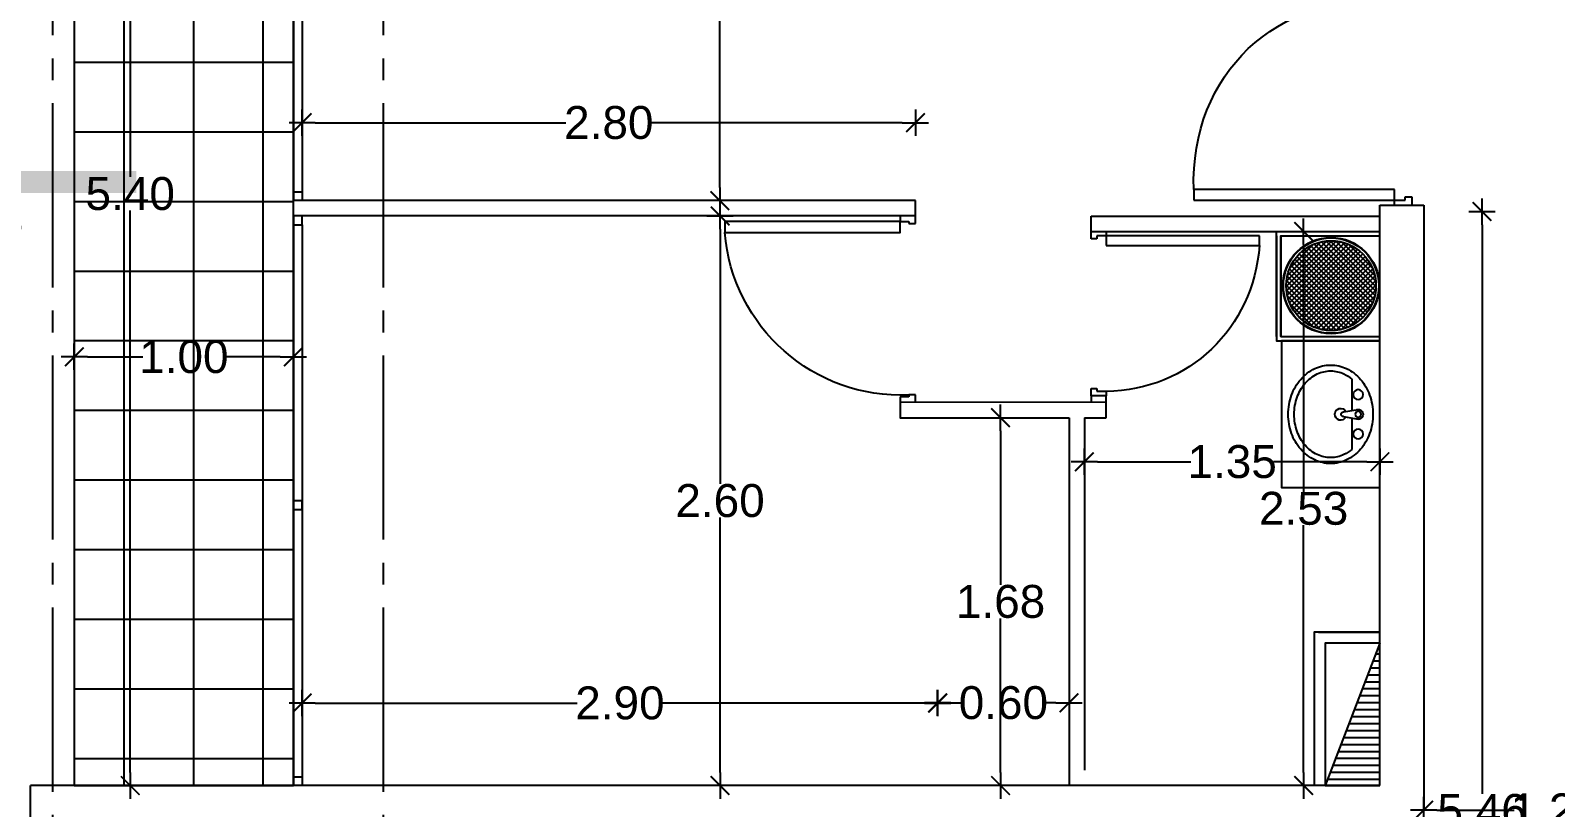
# Model space of a CAD drawing. Header units: millimetres. Extents: x 1217 to 2428, y 234 to 644.
# Drawn here: x 2352.88 to 2359.84, y 538.93 to 542.47 of the extents above; entities that cross this region are included whole.
import ezdxf

# ---------------------------------------------------------------- set-up
doc = ezdxf.new("R2010")
doc.units = ezdxf.units.MM
doc.linetypes.add('ACAD_ISO04W100', pattern=[30, 24, -3, 0, -3])
doc.linetypes.add('DASHDOTX2', pattern=[0.84, 0.4, -0.2, 0.04, -0.2])
doc.layers.get('0').update_dxf_attribs({"lineweight": 5})
for name, color, linetype in [('0.1', 251, 'Continuous'), ('0.2', 2, 'Continuous'), ('0.3', 6, 'Continuous'), ('CORTES', 30, 'Continuous'), ('COTAS', 252, 'Continuous'), ('COTAS INTERIORES', 3, 'Continuous'), ('EJES', 8, 'Continuous'), ('MUROS', 7, 'Continuous'), ('PUERTAS', 2, 'Continuous'), ('SHAFT', 3, 'Continuous')]:
    doc.layers.add(name, color=color, linetype=linetype)
doc.styles.add('INTERARQ', font='arial.ttf')
doc.dimstyles.new('ESCALA_1-50', dxfattribs={"dimtxt": 0.15, "dimasz": 0.06, "dimexe": 0.18, "dimexo": 0.0625, "dimgap": 0, "dimtad": 0, "dimtih": 1, "dimtoh": 1, "dimzin": 0, "dimdsep": 46, "dimtxsty": 'INTERARQ', "dimblk": 'DIMTICK', "dimcen": 0, "dimse1": 1, "dimse2": 1, "dimclrd": 256, "dimclre": 1, "dimclrt": 2, "dimadec": 0, "dimazin": 0, "dimtfac": 4.5, "dimtofl": 0, "dimtmove": 2, "dimatfit": 3, "dimldrblk": 'DIMTICK', "dimfxl": 1, "dimtolj": 1, "dimtzin": 0, "dimarcsym": 0})

# ---------------------------------------------------------------- blocks, each defined once
blk = doc.blocks.new('FGFGFGFG')
at = {"layer": 'PUERTAS'}
for p, q in [((381629.7039, 7752655.4584), (381629.6607, 7752655.4584)), ((381629.6607, 7752655.4584), (381629.6608, 7752654.6488)), ((381629.704, 7752654.638), (381629.7039, 7752655.4584)), ((381629.6608, 7752654.6488), (381629.6608, 7752654.5949)), ((381630.4704, 7752654.5949), (381630.4704, 7752654.6488)), ((381629.6406, 7752654.638), (381629.6608, 7752654.638)), ((381629.6608, 7752654.638), (381629.704, 7752654.638)), ((381629.6608, 7752654.5949), (381629.6742, 7752654.5949)), ((381629.6742, 7752654.5949), (381629.6742, 7752654.568)), ((381630.4569, 7752654.5949), (381630.4704, 7752654.5949)), ((381630.4569, 7752654.568), (381630.4569, 7752654.5949)), ((381630.4906, 7752654.638), (381630.4704, 7752654.638)), ((381629.6742, 7752654.568), (381629.6406, 7752654.568)), ((381630.4906, 7752654.568), (381630.4569, 7752654.568))]:
    blk.add_line(p, q, dxfattribs=at)
at = {"layer": 'PUERTAS', "extrusion": (0, 0, -1)}
blk.add_ellipse((381629.5735, 7752654.5673), major_axis=(0.7057, 0.6681), ratio=0.836444, start_param=-0.755704, end_param=0.755704, dxfattribs=at)
blk = doc.blocks.new('P80')
at = {"layer": 'PUERTAS'}
for p, q in [((-0.07, 0.825), (-0.07, 0.85)), ((0, 0.85), (0, 0.8162)), ((-0.03, 0.825), (-0.07, 0.825)), ((-0.03, 0.8162), (-0.03, 0.825)), ((0, 0.8162), (-0.03, 0.8162)), ((-0.07, 0.025), (-0.03, 0.025)), ((-0.07, 0), (-0.07, 0.025)), ((-0.03, 0.0338), (0, 0.0338)), ((-0.03, 0.025), (-0.03, 0.0338)), ((0, 0.0338), (0, 0))]:
    blk.add_line(p, q, dxfattribs=at)
blk.add_lwpolyline([(-0.87, 0.075), (-0.07, 0.075), (-0.07, 0.025), (-0.87, 0.025)], close=True, dxfattribs=at)
blk.add_arc((-0.0663, 0.0108), 0.8063, 87.41929, 175.43291, dxfattribs=at)
blk = doc.blocks.new('Van1-pla')
at = {"color": 8}
for p, q in [((-2.16, 42.32), (-18.03, 42.32)), ((-1.41, 37.99), (-2.71, 45.49)), ((0.99, 37.99), (2.29, 45.49)), ((17.6, 42.32), (1.74, 42.32))]:
    blk.add_line(p, q, dxfattribs=at)
blk.add_lwpolyline([(-25.21, 31.5, 0.112687), (-23.37, 23.44, 0.103282), (-17.89, 16.3, 0.092276), (-9.94, 11.68, 0.085761), (-0.21, 10, 0.085761), (9.52, 11.68, 0.092276), (17.47, 16.3, 0.103282), (22.95, 23.44, 0.112687), (24.79, 31.5, 0.112687), (22.95, 39.56, 0.103282), (17.47, 46.7, 0.092276), (9.52, 51.32, 0.085761), (-0.21, 53, 0.085761), (-9.94, 51.32, 0.092276), (-17.89, 46.7, 0.103282), (-23.37, 39.56, 0.112687)], format="xyb", close=True, dxfattribs=at)
for points in [[(-18.03, 42.32, 0.063934), (-20.67, 38.26, 0.112687), (-22.21, 31.5, 0.112687)], [(-22.21, 31.5, 0.112687), (-20.67, 24.74, 0.103282), (-15.93, 18.57, 0.092276), (-8.94, 14.51, 0.085761), (-0.21, 13, 0.085761), (8.51, 14.51, 0.092276), (15.51, 18.57, 0.103282), (20.25, 24.74, 0.112687), (21.79, 31.5, 0.112687), (20.25, 38.26, 0.063934), (17.6, 42.32, 0.092276)]]:
    blk.add_lwpolyline(points, format="xyb", dxfattribs=at)
for centre, radius in [((-10.21, 45.49), 2.5), ((-0.21, 45.49), 1.5), ((9.79, 45.49), 2.5)]:
    blk.add_circle(centre, radius, dxfattribs=at)
for centre, radius, start, end in [((-0.21, 45.49), 2.5, 340.33287, 199.66713), ((-0.21, 36.6), 3, 118.18244, 61.81756), ((-0.21, 37.99), 1.2, 180, 0)]:
    blk.add_arc(centre, radius, start, end, dxfattribs=at)
blk = doc.blocks.new('DFDFDFDFDDFGGG')
at = {"layer": 'PUERTAS'}
for p, q in [((381629.6763, 7752659.5205), (381629.6427, 7752659.5205)), ((381629.6629, 7752659.4936), (381629.6763, 7752659.4936)), ((381629.6629, 7752659.4505), (381629.6629, 7752659.4936)), ((381629.6763, 7752659.4936), (381629.6763, 7752659.5205)), ((381630.359, 7752659.5205), (381630.359, 7752659.4936)), ((381630.3927, 7752659.5205), (381630.359, 7752659.5205)), ((381630.359, 7752659.4936), (381630.3725, 7752659.4936)), ((381630.3725, 7752659.4936), (381630.3725, 7752659.4505)), ((381629.6427, 7752659.4505), (381629.6629, 7752659.4505)), ((381629.6628, 7752658.7508), (381629.6629, 7752659.4505)), ((381629.6629, 7752659.4505), (381629.7061, 7752659.4505)), ((381629.7061, 7752659.4505), (381629.706, 7752658.7508)), ((381630.3725, 7752659.4505), (381630.3927, 7752659.4505)), ((381629.706, 7752658.7508), (381629.6628, 7752658.7508))]:
    blk.add_line(p, q, dxfattribs=at)
blk.add_ellipse((381629.5787, 7752659.5294), major_axis=(-0.6336, 0.5233), ratio=0.91419, start_param=2.378631, end_param=3.775075, dxfattribs=at)
blk = doc.blocks.new('DIMTICK')
at = {"color": 1}
for p, q in [((-1, 0), (1, 0)), ((0, 1), (0, -1))]:
    blk.add_line(p, q, dxfattribs=at)
at = {"color": 3, "const_width": 0.141}
blk.add_lwpolyline([(0.71, 0.71), (-0.71, -0.71)], dxfattribs=at)
blk = doc.blocks.new('*D704')
at = {"layer": 'COTAS INTERIORES', "lineweight": -2, "ltscale": 3, "transparency": 16777216}
for p, q in [((2359.2975, 538.9161), (2359.6509, 538.9161)), ((2360.3794, 538.9161), (2360.0259, 538.9161))]:
    blk.add_line(p, q, dxfattribs=at)
at = {"layer": 'DEFPOINTS', "color": 0, "ltscale": 3, "transparency": 16777216}
for p in [(2359.2375, 539.4542, 0), (2360.4394, 539.4542, 0), (2359.2375, 538.9161)]:
    blk.add_point(p, dxfattribs=at)
at = {"layer": 'COTAS INTERIORES', "lineweight": -2, "ltscale": 3, "transparency": 16777216, "xscale": 0.06, "yscale": 0.06, "zscale": 0.06, "rotation": 180}
blk.add_blockref('DIMTICK', (2359.2375, 538.9161), dxfattribs=at)
at = {"layer": 'COTAS INTERIORES', "lineweight": -2, "ltscale": 3, "transparency": 16777216, "xscale": 0.06, "yscale": 0.06, "zscale": 0.06}
blk.add_blockref('DIMTICK', (2360.4394, 538.9161), dxfattribs=at)
at = {"layer": 'COTAS INTERIORES', "color": 2, "ltscale": 3, "transparency": 16777216, "insert": (2359.8384, 538.9161), "char_height": 0.15, "attachment_point": 5, "style": 'INTERARQ'}
blk.add_mtext('\\A1;1.20', dxfattribs=at)
blk = doc.blocks.new('*D718')
at = {"layer": 'COTAS', "lineweight": -2, "ltscale": 3, "transparency": 16777216}
for p, q in [((2352.389, 541.5657), (2352.389, 540.3225)), ((2352.389, 539.0882), (2352.389, 540.1693))]:
    blk.add_line(p, q, dxfattribs=at)
at = {"layer": 'DEFPOINTS', "color": 0, "ltscale": 3, "transparency": 16777216}
for p in [(2352.389, 541.6257), (2354.2946, 541.6257, 0), (2352.8784, 539.0282)]:
    blk.add_point(p, dxfattribs=at)
at = {"layer": 'COTAS', "lineweight": -2, "ltscale": 3, "transparency": 16777216, "xscale": 0.06, "yscale": 0.06, "zscale": 0.06}
for p, rotation in [((2352.389, 541.6257), 90), ((2352.389, 539.0282), 270)]:
    blk.add_blockref('DIMTICK', p, dxfattribs=dict(at, rotation=rotation))
at = {"layer": 'COTAS', "color": 2, "ltscale": 3, "transparency": 16777216, "insert": (2352.389, 540.2459), "char_height": 0.15, "attachment_point": 5, "style": 'INTERARQ'}
blk.add_mtext('\\A1;2.60', dxfattribs=at)
blk = doc.blocks.new('*D729')
at = {"layer": 'COTAS', "lineweight": -2, "ltscale": 3, "transparency": 16777216}
for p, q in [((2350.9562, 555.1033), (2350.9562, 538.6798)), ((2350.9562, 522.5893), (2350.9562, 538.5265))]:
    blk.add_line(p, q, dxfattribs=at)
at = {"layer": 'DEFPOINTS', "color": 0, "ltscale": 3, "transparency": 16777216}
for p in [(2350.9562, 555.1633), (2355.3008, 555.1633, 0), (2355.1905, 522.5293, 0)]:
    blk.add_point(p, dxfattribs=at)
at = {"layer": 'COTAS', "lineweight": -2, "ltscale": 3, "transparency": 16777216, "xscale": 0.06, "yscale": 0.06, "zscale": 0.06}
for p, rotation in [((2350.9562, 555.1633), 90), ((2350.9562, 522.5293), 270)]:
    blk.add_blockref('DIMTICK', p, dxfattribs=dict(at, rotation=rotation))
at = {"layer": 'COTAS', "color": 2, "ltscale": 3, "transparency": 16777216, "insert": (2350.9562, 538.6032), "char_height": 0.15, "attachment_point": 5, "style": 'INTERARQ'}
blk.add_mtext('\\A1;32.63', dxfattribs=at)
blk = doc.blocks.new('*D755')
at = {"layer": 'COTAS', "lineweight": -2, "ltscale": 3, "transparency": 16777216}
for p, q in [((2352.389, 541.7557), (2352.389, 541.8157)), ((2352.389, 541.5657), (2352.389, 541.5057)), ((2352.449, 541.5057), (2352.389, 541.5057))]:
    blk.add_line(p, q, dxfattribs=at)
at = {"layer": 'DEFPOINTS', "color": 0, "ltscale": 3, "transparency": 16777216}
for p in [(2352.389, 541.6957), (2354.3833, 541.6957, 0), (2354.2946, 541.6257, 0)]:
    blk.add_point(p, dxfattribs=at)
at = {"layer": 'COTAS', "lineweight": -2, "ltscale": 3, "transparency": 16777216, "xscale": 0.06, "yscale": 0.06, "zscale": 0.06}
for p, rotation in [((2352.389, 541.6957), 270), ((2352.389, 541.6257), 90)]:
    blk.add_blockref('DIMTICK', p, dxfattribs=dict(at, rotation=rotation))
at = {"layer": 'COTAS', "color": 2, "ltscale": 3, "transparency": 16777216, "insert": (2352.6438, 541.5057), "char_height": 0.15, "attachment_point": 5, "style": 'INTERARQ'}
blk.add_mtext('\\A1;0.07', dxfattribs=at)
blk = doc.blocks.new('*D756')
at = {"layer": 'COTAS', "lineweight": -2, "ltscale": 3, "transparency": 16777216}
for p, q in [((2352.389, 544.3657), (2352.389, 543.1374)), ((2352.389, 541.7557), (2352.389, 542.9841))]:
    blk.add_line(p, q, dxfattribs=at)
at = {"layer": 'DEFPOINTS', "color": 0, "ltscale": 3, "transparency": 16777216}
for p in [(2352.389, 544.4257), (2352.8784, 544.4257), (2354.3833, 541.6957, 0)]:
    blk.add_point(p, dxfattribs=at)
at = {"layer": 'COTAS', "lineweight": -2, "ltscale": 3, "transparency": 16777216, "xscale": 0.06, "yscale": 0.06, "zscale": 0.06}
for p, rotation in [((2352.389, 544.4257), 90), ((2352.389, 541.6957), 270)]:
    blk.add_blockref('DIMTICK', p, dxfattribs=dict(at, rotation=rotation))
at = {"layer": 'COTAS', "color": 2, "ltscale": 3, "transparency": 16777216, "insert": (2352.389, 543.0607), "char_height": 0.15, "attachment_point": 5, "style": 'INTERARQ'}
blk.add_mtext('\\A1;2.73', dxfattribs=at)
blk = doc.blocks.new('*D843')
at = {"layer": 'COTAS INTERIORES', "lineweight": -2, "ltscale": 3, "transparency": 16777216}
for p, q in [((2359.5038, 541.5857), (2359.5038, 538.9902)), ((2359.5038, 536.2415), (2359.5038, 538.837))]:
    blk.add_line(p, q, dxfattribs=at)
at = {"layer": 'DEFPOINTS', "color": 0, "ltscale": 3, "transparency": 16777216}
for p in [(2359.2375, 541.6457, 0), (2359.2375, 536.1815, 0), (2359.5038, 536.1815)]:
    blk.add_point(p, dxfattribs=at)
at = {"layer": 'COTAS INTERIORES', "lineweight": -2, "ltscale": 3, "transparency": 16777216, "xscale": 0.06, "yscale": 0.06, "zscale": 0.06}
for p, rotation in [((2359.5038, 541.6457), 90), ((2359.5038, 536.1815), 270)]:
    blk.add_blockref('DIMTICK', p, dxfattribs=dict(at, rotation=rotation))
at = {"layer": 'COTAS INTERIORES', "color": 2, "ltscale": 3, "transparency": 16777216, "insert": (2359.5038, 538.9136), "char_height": 0.15, "attachment_point": 5, "style": 'INTERARQ'}
blk.add_mtext('\\A1;5.46', dxfattribs=at)
blk = doc.blocks.new('*D477')
at = {"layer": 'COTAS INTERIORES', "lineweight": -2, "ltscale": 3, "transparency": 16777216}
for p, q in [((2353.1384, 540.9836), (2353.3909, 540.9836)), ((2354.0184, 540.9836), (2353.7659, 540.9836))]:
    blk.add_line(p, q, dxfattribs=at)
at = {"layer": 'DEFPOINTS', "color": 0, "ltscale": 3, "transparency": 16777216}
for p in [(2353.0784, 541.6607, 0), (2353.0784, 540.9836), (2354.0784, 540.9836, 0)]:
    blk.add_point(p, dxfattribs=at)
at = {"layer": 'COTAS INTERIORES', "lineweight": -2, "ltscale": 3, "transparency": 16777216, "xscale": 0.06, "yscale": 0.06, "zscale": 0.06, "rotation": 180}
blk.add_blockref('DIMTICK', (2353.0784, 540.9836), dxfattribs=at)
at = {"layer": 'COTAS INTERIORES', "lineweight": -2, "ltscale": 3, "transparency": 16777216, "xscale": 0.06, "yscale": 0.06, "zscale": 0.06}
blk.add_blockref('DIMTICK', (2354.0784, 540.9836), dxfattribs=at)
at = {"layer": 'COTAS INTERIORES', "color": 2, "ltscale": 3, "transparency": 16777216, "insert": (2353.5784, 540.9836), "char_height": 0.15, "attachment_point": 5, "style": 'INTERARQ'}
blk.add_mtext('\\A1;1.00', dxfattribs=at)
blk = doc.blocks.new('*D523')
at = {"layer": 'COTAS INTERIORES', "lineweight": -2, "ltscale": 3, "transparency": 16777216}
for p, q in [((2353.3336, 544.3657), (2353.3336, 541.8035)), ((2353.3336, 539.0882), (2353.3336, 541.6504))]:
    blk.add_line(p, q, dxfattribs=at)
at = {"layer": 'DEFPOINTS', "color": 0, "ltscale": 3, "transparency": 16777216}
for p in [(2353.398, 544.4257, 0), (2353.3336, 539.0282), (2353.4714, 539.0282, 0)]:
    blk.add_point(p, dxfattribs=at)
at = {"layer": 'COTAS INTERIORES', "lineweight": -2, "ltscale": 3, "transparency": 16777216, "xscale": 0.06, "yscale": 0.06, "zscale": 0.06}
for p, rotation in [((2353.3336, 544.4257), 90), ((2353.3336, 539.0282), 270)]:
    blk.add_blockref('DIMTICK', p, dxfattribs=dict(at, rotation=rotation))
at = {"layer": 'COTAS INTERIORES', "color": 2, "ltscale": 3, "transparency": 16777216, "insert": (2353.3336, 541.7269), "char_height": 0.15, "attachment_point": 5, "style": 'INTERARQ'}
blk.add_mtext('\\A1;5.40', dxfattribs=at)
blk = doc.blocks.new('*D524')
at = {"layer": 'COTAS INTERIORES', "lineweight": -2, "ltscale": 3, "transparency": 16777216}
for p, q in [((2356.0248, 544.3657), (2356.0248, 543.1373)), ((2356.0248, 541.7557), (2356.0248, 542.984))]:
    blk.add_line(p, q, dxfattribs=at)
at = {"layer": 'DEFPOINTS', "color": 0, "ltscale": 3, "transparency": 16777216}
for p in [(2356.0248, 544.4257), (2356.5268, 544.4257, 0), (2356.6032, 541.6957, 0)]:
    blk.add_point(p, dxfattribs=at)
at = {"layer": 'COTAS INTERIORES', "lineweight": -2, "ltscale": 3, "transparency": 16777216, "xscale": 0.06, "yscale": 0.06, "zscale": 0.06}
for p, rotation in [((2356.0248, 544.4257), 90), ((2356.0248, 541.6957), 270)]:
    blk.add_blockref('DIMTICK', p, dxfattribs=dict(at, rotation=rotation))
at = {"layer": 'COTAS INTERIORES', "color": 2, "ltscale": 3, "transparency": 16777216, "insert": (2356.0248, 543.0607), "char_height": 0.15, "attachment_point": 5, "style": 'INTERARQ'}
blk.add_mtext('\\A1;2.73', dxfattribs=at)
blk = doc.blocks.new('*D525')
at = {"layer": 'COTAS INTERIORES', "lineweight": -2, "ltscale": 3, "transparency": 16777216}
for p, q in [((2354.1784, 542.0509), (2355.3221, 542.0509)), ((2356.8575, 542.0509), (2355.7138, 542.0509))]:
    blk.add_line(p, q, dxfattribs=at)
at = {"layer": 'DEFPOINTS', "color": 0, "ltscale": 3, "transparency": 16777216}
for p in [(2356.9175, 542.0509), (2354.1184, 541.8105, 0), (2356.9175, 541.6957, 0)]:
    blk.add_point(p, dxfattribs=at)
at = {"layer": 'COTAS INTERIORES', "lineweight": -2, "ltscale": 3, "transparency": 16777216, "xscale": 0.06, "yscale": 0.06, "zscale": 0.06, "rotation": 180}
blk.add_blockref('DIMTICK', (2354.1184, 542.0509), dxfattribs=at)
at = {"layer": 'COTAS INTERIORES', "lineweight": -2, "ltscale": 3, "transparency": 16777216, "xscale": 0.06, "yscale": 0.06, "zscale": 0.06}
blk.add_blockref('DIMTICK', (2356.9175, 542.0509), dxfattribs=at)
at = {"layer": 'COTAS INTERIORES', "color": 2, "ltscale": 3, "transparency": 16777216, "insert": (2355.518, 542.0509), "char_height": 0.15, "attachment_point": 5, "style": 'INTERARQ'}
blk.add_mtext('\\A1;2.80', dxfattribs=at)
blk = doc.blocks.new('*D530')
at = {"layer": 'COTAS INTERIORES', "lineweight": -2, "ltscale": 3, "transparency": 16777216}
for p, q in [((2356.0258, 541.5657), (2356.0258, 540.4035)), ((2356.0258, 539.0882), (2356.0258, 540.2503))]:
    blk.add_line(p, q, dxfattribs=at)
at = {"layer": 'DEFPOINTS', "color": 0, "ltscale": 3, "transparency": 16777216}
for p in [(2356.0246, 541.6257, 0), (2356.0258, 539.0282), (2356.2733, 539.0282, 0)]:
    blk.add_point(p, dxfattribs=at)
at = {"layer": 'COTAS INTERIORES', "lineweight": -2, "ltscale": 3, "transparency": 16777216, "xscale": 0.06, "yscale": 0.06, "zscale": 0.06}
for p, rotation in [((2356.0258, 541.6257), 90), ((2356.0258, 539.0282), 270)]:
    blk.add_blockref('DIMTICK', p, dxfattribs=dict(at, rotation=rotation))
at = {"layer": 'COTAS INTERIORES', "color": 2, "ltscale": 3, "transparency": 16777216, "insert": (2356.0258, 540.3269), "char_height": 0.15, "attachment_point": 5, "style": 'INTERARQ'}
blk.add_mtext('\\A1;2.60', dxfattribs=at)
blk = doc.blocks.new('*D531')
at = {"layer": 'COTAS INTERIORES', "lineweight": -2, "ltscale": 3, "transparency": 16777216}
for p, q in [((2354.1784, 539.4041), (2355.3729, 539.4041)), ((2356.959, 539.4041), (2355.7645, 539.4041))]:
    blk.add_line(p, q, dxfattribs=at)
at = {"layer": 'DEFPOINTS', "color": 0, "ltscale": 3, "transparency": 16777216}
for p in [(2354.1184, 539.6418, 0), (2357.019, 539.6418, 0), (2357.019, 539.4041)]:
    blk.add_point(p, dxfattribs=at)
at = {"layer": 'COTAS INTERIORES', "lineweight": -2, "ltscale": 3, "transparency": 16777216, "xscale": 0.06, "yscale": 0.06, "zscale": 0.06, "rotation": 180}
blk.add_blockref('DIMTICK', (2354.1184, 539.4041), dxfattribs=at)
at = {"layer": 'COTAS INTERIORES', "lineweight": -2, "ltscale": 3, "transparency": 16777216, "xscale": 0.06, "yscale": 0.06, "zscale": 0.06}
blk.add_blockref('DIMTICK', (2357.019, 539.4041), dxfattribs=at)
at = {"layer": 'COTAS INTERIORES', "color": 2, "ltscale": 3, "transparency": 16777216, "insert": (2355.5687, 539.4041), "char_height": 0.15, "attachment_point": 5, "style": 'INTERARQ'}
blk.add_mtext('\\A1;2.90', dxfattribs=at)
blk = doc.blocks.new('*D532')
at = {"layer": 'COTAS INTERIORES', "lineweight": -2, "ltscale": 3, "transparency": 16777216}
for p, q in [((2357.079, 539.4054), (2357.1244, 539.4054)), ((2357.559, 539.4054), (2357.5135, 539.4054))]:
    blk.add_line(p, q, dxfattribs=at)
at = {"layer": 'DEFPOINTS', "color": 0, "ltscale": 3, "transparency": 16777216}
for p in [(2357.019, 540.7057, 0), (2357.619, 540.7057, 0), (2357.619, 539.4054)]:
    blk.add_point(p, dxfattribs=at)
at = {"layer": 'COTAS INTERIORES', "lineweight": -2, "ltscale": 3, "transparency": 16777216, "xscale": 0.06, "yscale": 0.06, "zscale": 0.06, "rotation": 180}
blk.add_blockref('DIMTICK', (2357.019, 539.4054), dxfattribs=at)
at = {"layer": 'COTAS INTERIORES', "lineweight": -2, "ltscale": 3, "transparency": 16777216, "xscale": 0.06, "yscale": 0.06, "zscale": 0.06}
blk.add_blockref('DIMTICK', (2357.619, 539.4054), dxfattribs=at)
at = {"layer": 'COTAS INTERIORES', "color": 2, "ltscale": 3, "transparency": 16777216, "insert": (2357.319, 539.4054), "char_height": 0.15, "attachment_point": 5, "style": 'INTERARQ'}
blk.add_mtext('\\A1;0.60', dxfattribs=at)
blk = doc.blocks.new('*D533')
at = {"layer": 'COTAS INTERIORES', "lineweight": -2, "ltscale": 3, "transparency": 16777216}
for p, q in [((2357.3061, 540.6457), (2357.3061, 539.9435)), ((2357.3061, 539.0882), (2357.3061, 539.7903))]:
    blk.add_line(p, q, dxfattribs=at)
at = {"layer": 'DEFPOINTS', "color": 0, "ltscale": 3, "transparency": 16777216}
for p in [(2356.9565, 540.7057, 0), (2356.9565, 539.0282, 0), (2357.3061, 539.0282)]:
    blk.add_point(p, dxfattribs=at)
at = {"layer": 'COTAS INTERIORES', "lineweight": -2, "ltscale": 3, "transparency": 16777216, "xscale": 0.06, "yscale": 0.06, "zscale": 0.06}
for p, rotation in [((2357.3061, 540.7057), 90), ((2357.3061, 539.0282), 270)]:
    blk.add_blockref('DIMTICK', p, dxfattribs=dict(at, rotation=rotation))
at = {"layer": 'COTAS INTERIORES', "color": 2, "ltscale": 3, "transparency": 16777216, "insert": (2357.3061, 539.8669), "char_height": 0.15, "attachment_point": 5, "style": 'INTERARQ'}
blk.add_mtext('\\A1;1.68', dxfattribs=at)
blk = doc.blocks.new('*D534')
at = {"layer": 'COTAS INTERIORES', "lineweight": -2, "ltscale": 3, "transparency": 16777216}
for p, q in [((2357.749, 540.5046), (2358.1749, 540.5046)), ((2358.9775, 540.5046), (2358.5515, 540.5046))]:
    blk.add_line(p, q, dxfattribs=at)
at = {"layer": 'DEFPOINTS', "color": 0, "ltscale": 3, "transparency": 16777216}
for p in [(2357.689, 540.5046, 0), (2359.0375, 540.5046, 0), (2359.0375, 540.5046)]:
    blk.add_point(p, dxfattribs=at)
at = {"layer": 'COTAS INTERIORES', "lineweight": -2, "ltscale": 3, "transparency": 16777216, "xscale": 0.06, "yscale": 0.06, "zscale": 0.06, "rotation": 180}
blk.add_blockref('DIMTICK', (2357.689, 540.5046), dxfattribs=at)
at = {"layer": 'COTAS INTERIORES', "lineweight": -2, "ltscale": 3, "transparency": 16777216, "xscale": 0.06, "yscale": 0.06, "zscale": 0.06}
blk.add_blockref('DIMTICK', (2359.0375, 540.5046), dxfattribs=at)
at = {"layer": 'COTAS INTERIORES', "color": 2, "ltscale": 3, "transparency": 16777216, "insert": (2358.3632, 540.5046), "char_height": 0.15, "attachment_point": 5, "style": 'INTERARQ'}
blk.add_mtext('\\A1;1.35', dxfattribs=at)
blk = doc.blocks.new('*D535')
at = {"layer": 'COTAS INTERIORES', "lineweight": -2, "ltscale": 3, "transparency": 16777216}
for p, q in [((2358.6894, 541.4948), (2358.6894, 540.3682)), ((2358.6894, 539.0882), (2358.6894, 540.2149))]:
    blk.add_line(p, q, dxfattribs=at)
at = {"layer": 'DEFPOINTS', "color": 0, "ltscale": 3, "transparency": 16777216}
for p in [(2358.5649, 541.5548, 0), (2358.5649, 539.0282, 0), (2358.6894, 539.0282)]:
    blk.add_point(p, dxfattribs=at)
at = {"layer": 'COTAS INTERIORES', "lineweight": -2, "ltscale": 3, "transparency": 16777216, "xscale": 0.06, "yscale": 0.06, "zscale": 0.06}
for p, rotation in [((2358.6894, 541.5548), 90), ((2358.6894, 539.0282), 270)]:
    blk.add_blockref('DIMTICK', p, dxfattribs=dict(at, rotation=rotation))
at = {"layer": 'COTAS INTERIORES', "color": 2, "ltscale": 3, "transparency": 16777216, "insert": (2358.6894, 540.2915), "char_height": 0.15, "attachment_point": 5, "style": 'INTERARQ'}
blk.add_mtext('\\A1;2.53', dxfattribs=at)

msp = doc.modelspace()

# ---------------------------------------------------------------- hatches: boundary and pattern name
at = {"layer": '0.1'}
h = msp.add_hatch(dxfattribs=at)
h.set_pattern_fill('NET', color=256, scale=0.099999, angle=-270, style=0)
h.set_pattern_definition([(90, (807.40966, -286.0244), (-0.31749764, 2e-16), []), (180, (807.40966, -286.0244), (-2e-16, -0.31749764), [])])
h.paths.add_polyline_path([(2354.07841, 544.42574), (2353.07842, 544.42574), (2353.07842, 539.02823), (2354.07841, 539.02823)])
h = msp.add_hatch(dxfattribs=at)
h.set_pattern_fill('ANSI37', color=256, scale=0.005, angle=-180, style=0)
h.set_pattern_definition([(225, (2330.729117, 551.634658), (0.011225237, -0.011225237), []), (315, (2330.729117, 551.634658), (0.011225237, 0.011225237), [])])
h.paths.add_polyline_path([(2358.60966, 541.30794, -0.0189559), (2358.61025, 541.32347), (2359.01908, 541.32331, -0.0187556), (2359.01966, 541.30794, -1)])
h.paths.add_polyline_path([(2358.61025, 541.32347, -0.0963417), (2358.63097, 541.39895), (2358.99835, 541.39895, -0.0965438), (2359.01908, 541.32331)])
h.paths.add_polyline_path([(2358.63097, 541.39895, -0.6205603), (2358.99835, 541.39895)])
at = {"layer": 'SHAFT'}
h = msp.add_hatch(dxfattribs=at)
h.set_pattern_fill('ANSI31', color=256, scale=0.01, angle=-225, style=0)
h.set_pattern_definition([(180, (7755476.798025, -384020.878234), (-4e-17, -0.03174976396298), [])])
h.paths.add_polyline_path([(2359.03748, 539.02823), (2359.03748, 539.67746), (2358.78778, 539.02823)])

# ---------------------------------------------------------------- linework, layer by layer
at = {"layer": '0.1', "elevation": 0}
msp.add_lwpolyline([(2354.07841, 544.42574), (2353.07842, 544.42574), (2353.07842, 539.02823), (2354.07841, 539.02823)], close=True, dxfattribs=at)
for points in [[(2354.07841, 544.42574), (2354.07841, 541.6957)], [(2354.11841, 544.42574), (2354.11841, 541.6957)], [(2354.07841, 541.5857), (2354.07841, 539.02823)], [(2354.11841, 541.5857), (2354.11841, 539.02823)], [(2358.56493, 541.07582), (2358.56493, 541.55489), (2359.03748, 541.55489)], [(2358.56493, 541.53489), (2358.56493, 541.05582), (2359.03748, 541.05582)], [(2358.58493, 541.07582), (2358.58493, 541.53489), (2359.03748, 541.53489)], [(2358.58493, 541.53489), (2358.58493, 541.07582), (2359.03748, 541.07582)], [(2359.03748, 541.05582), (2358.588, 541.05582), (2358.588, 540.38662), (2359.03748, 540.38662)]]:
    msp.add_lwpolyline(points, dxfattribs=at)
at = {"layer": '0.1', "linetype": 'ByBlock', "elevation": 0}
msp.add_lwpolyline([(2359.03748, 539.67746), (2358.78778, 539.02823)], dxfattribs=at)
at = {"layer": '0.1'}
for radius in [0.21974, 0.2175, 0.205]:
    msp.add_circle((2358.81466, 541.30794, 0), radius, dxfattribs=at)
at = {"layer": '0.2'}
msp.add_line((2353.07842, 544.42574, 0), (2353.07842, 539.02823, 0), dxfattribs=at)
at = {"layer": '0.2', "elevation": 0}
for points in [[(2354.11841, 541.6957), (2354.07841, 541.6957), (2354.07841, 541.7357), (2354.11841, 541.7357), (2354.11841, 541.6957)], [(2354.11841, 541.6257), (2354.07841, 541.6257), (2354.07841, 541.5857), (2354.11841, 541.5857), (2354.11841, 541.6257)], [(2354.11841, 540.32696), (2354.07841, 540.32696), (2354.07841, 540.28696), (2354.11841, 540.28696), (2354.11841, 540.32696)], [(2354.11841, 539.02823), (2354.07841, 539.02823), (2354.07841, 539.06823), (2354.11841, 539.06823), (2354.11841, 539.02823)]]:
    msp.add_lwpolyline(points, dxfattribs=at)
at = {"layer": '0.3'}
for p, q in [((2356.91754, 541.6957, 0), (2354.07841, 541.6957, 0)), ((2356.91754, 541.6257, 0), (2356.91754, 541.6957, 0)), ((2356.91754, 541.6257, 0), (2354.07841, 541.6257, 0)), ((2357.61897, 540.70571, 0), (2357.61897, 539.02817, 0)), ((2357.68897, 540.70571, 0), (2357.68897, 539.09815, 0))]:
    msp.add_line(p, q, dxfattribs=at)
at = {"layer": '0.3', "elevation": 0}
for points in [[(2354.07841, 541.6257), (2354.07841, 541.6957)], [(2357.71896, 541.62489), (2359.03748, 541.62489)], [(2357.71896, 541.55489), (2357.71896, 541.62489)], [(2357.71896, 541.55489), (2359.03748, 541.55489)], [(2357.78888, 540.77578), (2356.84754, 540.7757), (2356.84754, 540.7057), (2357.61897, 540.70571)], [(2357.78888, 540.70571), (2357.78888, 540.80578), (2357.71896, 540.80578), (2357.71897, 540.77578)], [(2357.68897, 540.70571), (2357.78888, 540.70571)], [(2359.03748, 539.7274), (2358.73783, 539.7274), (2358.73783, 539.02823)], [(2358.75773, 539.7274), (2359.03748, 539.7274)], [(2359.03748, 539.02823), (2359.03748, 539.67746), (2358.78778, 539.67746), (2358.78778, 539.02823), (2359.03748, 539.02823)]]:
    msp.add_lwpolyline(points, dxfattribs=at)
at = {"layer": 'CORTES', "color": 1, "linetype": 'DASHDOTX2', "ltscale": 1.5, "const_width": 0.1, "elevation": 0}
msp.add_lwpolyline([(2353.36089, 541.78099), (2348.84397, 541.78099), (2348.84397, 541.78099)], dxfattribs=at)
at = {"layer": 'EJES', "linetype": 'ACAD_ISO04W100', "ltscale": 0.035, "elevation": 0}
for points in [[(2352.97844, 558.23948), (2352.97844, 520.03979)], [(2352.97844, 558.23948), (2352.97844, 520.03979)], [(2354.48848, 558.23948), (2354.48848, 520.03979)], [(2354.48848, 558.23948), (2354.48848, 520.03979)]]:
    msp.add_lwpolyline(points, dxfattribs=at)
at = {"layer": 'MUROS'}
for p, q in [((2359.03748, 539.02823, 0), (2359.03748, 541.67489, 0)), ((2359.03748, 541.67489, 0), (2359.23748, 541.67489, 0)), ((2359.23748, 541.67489, 0), (2359.23748, 538.92821, 0)), ((2359.23748, 541.64573, 0), (2359.23748, 538.92823, 0)), ((2359.03748, 539.02823, 0), (2352.87842, 539.02823, 0)), ((2359.23748, 536.18154, 0), (2359.23748, 538.92821, 0))]:
    msp.add_line(p, q, dxfattribs=at)
at = {"layer": 'MUROS', "elevation": 0}
msp.add_lwpolyline([(2352.87842, 538.8282), (2352.87842, 539.02823)], dxfattribs=at)

# ---------------------------------------------------------------- block references
at = {"layer": '0.1'}
for name, p, xscale, yscale, zscale, rotation in [('DFDFDFDFDDFGGG', (7745842.55108, 381719.56766, 0), -0.9988165753526749, 0.9988165753526749, 0.9988165753526749, 90), ('Van1-pla', (2358.52947, 540.72312, 0), -0.008989348791202377, 0.008989348791202377, 0.008989348791202377, 270)]:
    msp.add_blockref(name, p, dxfattribs=dict(at, xscale=xscale, yscale=yscale, zscale=zscale, rotation=rotation))
at = {"layer": 'EJES', "xscale": -0.9999925657630349, "yscale": 0.9999925657630349, "zscale": 0.9999925657630349, "rotation": 180}
msp.add_blockref('P80', (2356.91754, 541.6257, 0), dxfattribs=at)
at = {"layer": 'PUERTAS', "xscale": 1.117638750408717, "yscale": 1.117638750408717, "zscale": 1.117638750408717, "rotation": 90.00000000000001}
msp.add_blockref('FGFGFGFG', (8667026.34665, -425982.39971, 0), dxfattribs=at)

# ---------------------------------------------------------------- dimensions: what is measured, and where the dimension line sits
at = {"layer": 'COTAS', "ltscale": 3}
for base, p1, p2, picture, middle in [((2350.95617, 555.16328, 0), (2355.19045, 522.52928, 0), (2355.30082, 555.16328, 0), '*D729', (2350.95617, 538.60317, 0)), ((2352.38896, 541.6257, 0), (2352.87842, 539.02823, 0), (2354.29464, 541.6257, 0), '*D718', (2352.38896, 540.2459, 0))]:
    dim = msp.add_linear_dim(base=base, p1=p1, p2=p2, angle=90, dimstyle='ESCALA_1-50', dxfattribs=at)
    dim.commit()
    dim.dimension.update_dxf_attribs({"geometry": picture, "text_midpoint": middle, "dimtype": 160})
dim = msp.add_linear_dim(base=(2352.38897, 544.42574, 0), p1=(2354.38334, 541.6957, 0), p2=(2352.87842, 544.42574, 0), angle=90, dimstyle='ESCALA_1-50', dxfattribs=at)
dim.commit()
dim.dimension.update_dxf_attribs({"geometry": '*D756', "text_midpoint": (2352.38897, 543.06072, 0)})
dim = msp.add_linear_dim(base=(2352.38897, 541.6957, 0), p1=(2354.29464, 541.6257, 0), p2=(2354.38334, 541.6957, 0), angle=90, dimstyle='ESCALA_1-50', override={"dimtmove": 1}, dxfattribs=at)
dim.commit()
dim.dimension.update_dxf_attribs({"geometry": '*D755', "text_midpoint": (2352.60735, 541.56742, 0), "dimtype": 160})
at = {"layer": 'COTAS INTERIORES', "ltscale": 3}
for base, p1, p2, angle, picture, middle in [((2353.33355, 539.02819, 0), (2353.39798, 544.4257, 0), (2353.47144, 539.02819, 0), 270, '*D523', (2353.33355, 541.72694, 0)), ((2356.02481, 544.4257, 0), (2356.60322, 541.69565, 0), (2356.52682, 544.4257, 0), 270, '*D524', (2356.02481, 543.06068, 0)), ((2356.02579, 539.02819, 0), (2356.02462, 541.62566, 0), (2356.27325, 539.02819, 0), 270, '*D530', (2356.02579, 540.32692, 0)), ((2359.50377, 536.18154, 0), (2359.23748, 541.64573, 0), (2359.23748, 536.18154, 0), 90, '*D843', (2359.50377, 538.91363, 0)), ((2358.6894, 539.02819, 0), (2358.56493, 541.55485, 0), (2358.56493, 539.02819, 0), 270, '*D535', (2358.6894, 540.29152, 0)), ((2357.30608, 539.02819, 0), (2356.95649, 540.70566, 0), (2356.95649, 539.02819, 0), 270, '*D533', (2357.30608, 539.86693, 0))]:
    dim = msp.add_linear_dim(base=base, p1=p1, p2=p2, angle=angle, dimstyle='ESCALA_1-50', dxfattribs=at)
    dim.commit()
    dim.dimension.update_dxf_attribs({"geometry": picture, "text_midpoint": middle})
for base, p1, p2, picture, middle in [((2356.91754, 542.05087, 0), (2354.11841, 541.81051, 0), (2356.91754, 541.69565, 0), '*D525', (2355.51797, 542.05087, 0)), ((2353.07842, 540.98361, 0), (2354.07841, 540.98361, 0), (2353.07842, 541.66066, 0), '*D477', (2353.57841, 540.98361, 0)), ((2357.61897, 539.40538, 0), (2357.01898, 540.70566, 0), (2357.61897, 540.70567, 0), '*D532', (2357.31897, 539.40538, 0)), ((2359.03748, 540.50457, 0), (2357.68897, 540.50457, 0), (2359.03748, 540.50457, 0), '*D534', (2358.36323, 540.50457, 0)), ((2357.01898, 539.4041, 0), (2354.11841, 539.64182, 0), (2357.01898, 539.64182, 0), '*D531', (2355.56869, 539.4041, 0)), ((2359.23748, 538.91606, 0), (2360.43938, 539.45416, 0), (2359.23748, 539.45416, 0), '*D704', (2359.83843, 538.91606, 0))]:
    dim = msp.add_linear_dim(base=base, p1=p1, p2=p2, dimstyle='ESCALA_1-50', dxfattribs=at)
    dim.commit()
    dim.dimension.update_dxf_attribs({"geometry": picture, "text_midpoint": middle})

doc.saveas('drawing.dxf')
